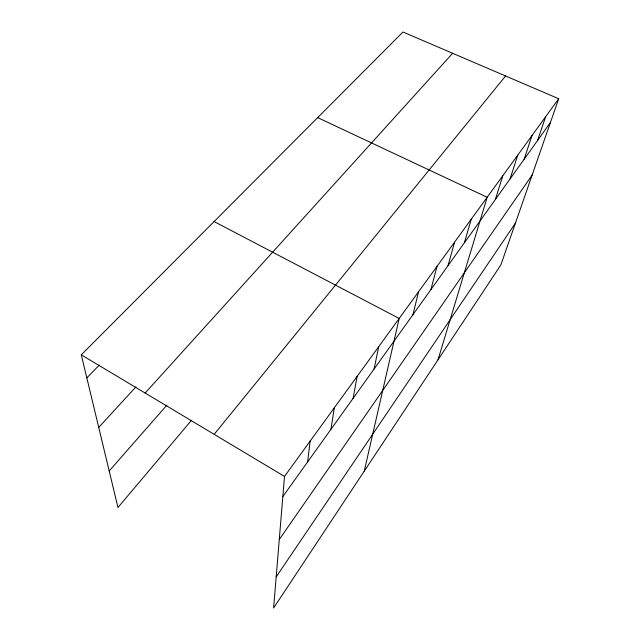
<?xml version="1.0" encoding="UTF-8"?>
<svg xmlns="http://www.w3.org/2000/svg" width="640" height="640" viewBox="0 0 640 640"><rect width="100%" height="100%" fill="white"/><g stroke="black" fill="none" stroke-linecap="round" stroke-linejoin="round"><path stroke-width="0.96" d="M558.704 98.736L284.504 476.416L273.6 608L500.872 264.912L558.704 98.736L402.976 32L81.296 354.848L117.968 507.504L191.384 420.416M307.584 461.968L310.144 441.104M330.976 429.272L334.312 407.808M353.104 398.336L357.136 376.368M374.08 369.024L378.728 346.632M364.256 471.144L399.184 318.456L214.096 221.56M412.896 314.76L418.584 291.728M430.896 289.6L437.024 266.344M448.04 265.632L454.552 242.192M464.392 242.768L471.256 219.192M438.008 359.808L487.176 197.264L317.672 117.608M495.376 199.464L502.816 175.712M510.056 178.936L517.752 155.144M524.104 159.304L532.016 135.496M537.552 140.512L545.648 116.712M276.176 576.928L515.384 223.216M279.272 539.528L532.12 175.12M282.84 496.56L550.432 122.504M214.168 434.336L505.576 75.968M109.192 470.984L166.88 405.144M145.152 393.048L452.656 53.288M98.728 427.408L135.944 386.888M86.832 377.888L99.264 365.072M81.296 354.848L284.504 476.416"/></g></svg>
